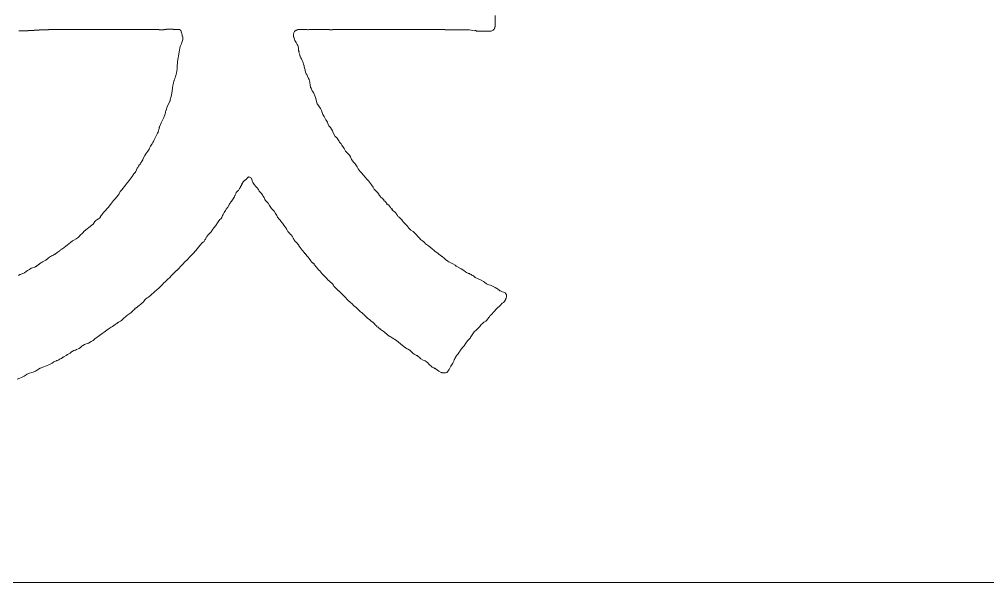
# Model space of a CAD drawing. Extents: x -2876908 to 633791, y -1383861 to 872234.
# Drawn here: x -171255 to -168953, y -210616 to -209277 of the extents above; entities that cross this region are included whole.
import ezdxf
from ezdxf.enums import TextEntityAlignment as Align

# ---------------------------------------------------------------- set-up
doc = ezdxf.new("R2010")
doc.units = 0
doc.header["$LTSCALE"] = 5
doc.header["$MEASUREMENT"] = 0
doc.layers.get('0').update_dxf_attribs({"linetype": 'CONTINUOUS', "lineweight": 25})
doc.layers.add('HFZT', color=5, linetype='CONTINUOUS', lineweight=15)
doc.styles.add('TSSD_NORM', font='tssdeng.shx', dxfattribs={"width": 0.7, "bigfont": 'hztxt.shx'})

# ---------------------------------------------------------------- blocks, each defined once
blk = doc.blocks.new('z')
for points in [[(300135.9, 23475.5), (300139.2, 23476.7), (300140.8, 23477.4), (300143.9, 23479), (300146.3, 23480.6), (300147.6, 23481.2), (300150.3, 23482.4), (300153, 23483.2), (300154.4, 23483.7), (300157, 23484.8), (300160.7, 23487.2), (300162.6, 23488.2), (300166.6, 23489.9), (300170.7, 23491.2), (300172.7, 23492.1), (300176.5, 23494.1), (300178.2, 23495.5), (300179.2, 23496.1), (300181.2, 23496.8), (300181.7, 23497), (300182, 23497.1), (300182.6, 23497.3), (300183.9, 23497.9), (300184.5, 23498.2), (300185.8, 23498.9), (300187, 23499.6), (300187.6, 23500), (300188.7, 23501), (300189.1, 23500.9), (300189.5, 23501.1), (300189.7, 23501.4), (300192.6, 23503.1), (300194.1, 23503.9), (300197, 23505.6), (300198.6, 23507.1), (300199.5, 23507.7), (300201.5, 23508.6), (300202.7, 23509), (300203.3, 23509.2), (300204.4, 23509.8), (300206.4, 23510.5), (300207.5, 23511), (300209.2, 23512.3), (300210.8, 23513.8), (300211.7, 23514.4), (300213.7, 23515.5), (300216.9, 23516.7), (300218.5, 23517.3), (300221.5, 23518.9), (300223.6, 23520.4), (300224.6, 23521.2), (300226.5, 23523), (300227.8, 23523.5), (300228.5, 23523.9), (300229.7, 23524.8), (300234.3, 23528.2), (300236.6, 23529.9), (300241.2, 23533.3), (300244.4, 23535.5), (300246, 23536.6), (300249.2, 23538.7), (300250.5, 23539.4), (300251.1, 23539.9), (300252.1, 23541), (300252.5, 23540.9), (300252.8, 23541.1), (300253, 23541.4), (300255.4, 23542.7), (300256.5, 23543.5), (300258.5, 23545.3), (300261.9, 23548.3), (300263.7, 23549.7), (300267.4, 23552.3), (300269.2, 23554.1), (300270, 23554.9), (300271.8, 23556.6), (300271.9, 23557), (300272, 23557.2), (300272.2, 23557.6), (300272.8, 23557.5), (300273.2, 23557.6), (300273.5, 23558.1), (300277, 23560.7), (300278.7, 23562.1), (300281.8, 23565.1), (300283.3, 23567.1), (300284.2, 23568), (300286.2, 23569.5), (300287.8, 23570.4), (300288.6, 23571), (300290.2, 23572.2), (300292.1, 23574.1), (300293, 23575.1), (300295, 23577), (300296.9, 23578.5), (300297.8, 23579.3), (300299.8, 23580.8), (300301.2, 23582.3), (300302, 23583), (300303.4, 23584.5), (300303.6, 23584.8), (300303.6, 23584.9), (300303.8, 23585.1), (300305, 23586.4), (300305.6, 23587), (300306.8, 23588.2), (300307.7, 23588.8), (300308.1, 23589.1), (300309, 23589.8), (300310.6, 23591.4), (300311.4, 23592.2), (300313, 23593.8), (300313.2, 23594), (300313.2, 23594.2), (300313.4, 23594.4), (300316, 23597), (300317.3, 23598.4), (300319.9, 23601), (300320.2, 23601.1), (300320.3, 23601.2), (300320.6, 23601.3), (300321.8, 23602.5), (300322.4, 23603.1), (300323.6, 23604.3), (300323.7, 23604.6), (300323.8, 23604.7), (300323.9, 23605), (300325.7, 23606.8), (300326.6, 23607.7), (300328.4, 23609.5), (300328.5, 23609.7), (300328.6, 23609.8), (300328.7, 23610.1), (300333, 23614.3), (300335.1, 23616.4), (300339.3, 23620.7), (300342.4, 23624.3), (300344, 23626.1), (300347.1, 23629.8), (300348, 23631.3), (300348.6, 23632), (300349.9, 23633.1), (300351.3, 23634.1), (300351.9, 23634.8), (300352.9, 23636.2), (300352.9, 23636.6), (300353, 23636.8), (300353.4, 23637), (300354, 23638.3), (300354.3, 23638.9), (300355, 23640.2), (300355.6, 23640.9), (300355.8, 23641.3), (300356.3, 23642.1), (300357.8, 23643.6), (300358.6, 23644.4), (300360.1, 23645.9), (300362, 23649), (300363.2, 23650.5), (300365.7, 23653.2), (300367.3, 23656), (300368.3, 23657.4), (300370.3, 23660), (300371.2, 23660.9), (300371.6, 23661.3), (300372.3, 23662.3), (300373.4, 23664.6), (300374, 23665.7), (300375.1, 23668), (300376.5, 23670.6), (300377.4, 23671.9), (300379.3, 23674.1), (300379.4, 23674.6), (300379.6, 23674.8), (300379.9, 23675.1), (300380.6, 23676.4), (300380.9, 23677), (300381.5, 23678.3), (300381.9, 23678.9), (300382.1, 23679.1), (300382.7, 23679.6), (300382.6, 23680), (300382.8, 23680.3), (300383.1, 23680.5), (300384.7, 23682.8), (300385.5, 23684), (300387, 23686.3), (300387.6, 23687.6), (300387.9, 23688.2), (300388.6, 23689.5), (300389.1, 23691.2), (300389.6, 23692), (300390.8, 23693.3), (300391, 23693.6), (300391.3, 23693.7), (300391.6, 23693.6), (300392.4, 23695.2), (300393, 23695.9), (300394.2, 23697.2), (300394.1, 23697.8), (300394.2, 23698.3), (300394.7, 23698.8), (300395, 23699.4), (300395.1, 23699.7), (300395.1, 23700.4), (300395.4, 23700.4), (300395.5, 23700.4), (300395.8, 23700.4), (300395.6, 23700.9), (300395.7, 23701.4), (300396.1, 23701.8), (300397.1, 23703.4), (300397.7, 23704.2), (300399.1, 23705.5), (300399.3, 23705.4), (300399.5, 23705.5), (300399.6, 23705.6), (300400.8, 23706.8), (300401.4, 23707.4), (300402.5, 23708.5), (300402.7, 23708.7), (300402.9, 23708.7), (300403.1, 23708.7), (300403, 23708.9), (300403.1, 23709.2), (300403.3, 23709.3), (300404.4, 23709.1), (300404.9, 23708.9), (300405.9, 23708.4), (300406.2, 23707.8), (300406.4, 23707.5), (300407, 23707.1), (300407.7, 23704.3), (300408.3, 23702.9), (300409.7, 23700.4), (300411.8, 23698.2), (300412.8, 23697.1), (300414.7, 23694.8), (300415.7, 23692.8), (300416.4, 23691.9), (300418, 23690.4), (300419.3, 23688.5), (300420, 23687.5), (300421.4, 23685.6), (300421.8, 23684), (300422.1, 23683.2), (300423.1, 23681.8), (300424.3, 23680.6), (300424.9, 23680.1), (300426, 23678.9), (300427.4, 23676.3), (300428.2, 23675), (300430, 23672.7), (300432, 23670.6), (300432.9, 23669.5), (300434.5, 23667.1), (300434.7, 23666.5), (300434.9, 23666.2), (300435.3, 23665.8), (300435.9, 23664.5), (300436.3, 23663.9), (300436.9, 23662.6), (300438.6, 23660.6), (300439.5, 23659.6), (300441.2, 23657.6), (300441.5, 23656.8), (300441.7, 23656.4), (300442.4, 23655.9), (300444.2, 23653.6), (300445, 23652.5), (300446.7, 23650.1), (300446.7, 23649.8), (300447, 23649.5), (300447.3, 23649.5), (300447.2, 23649), (300447.3, 23648.6), (300447.6, 23648.3), (300448.4, 23647), (300448.8, 23646.3), (300449.7, 23645), (300451, 23643.7), (300451.6, 23643.1), (300452.9, 23641.8), (300453.3, 23641.4), (300453.4, 23641.1), (300453.6, 23640.5), (300453.4, 23640.4), (300453.4, 23640.3), (300453.4, 23640.2), (300453.7, 23640.3), (300454, 23640.2), (300454.2, 23639.9), (300454.8, 23638.6), (300455.2, 23637.9), (300455.8, 23636.7), (300456.2, 23636.4), (300456.3, 23636.2), (300456.4, 23635.7), (300457.7, 23634.4), (300458.4, 23633.8), (300459.6, 23632.5), (300460.1, 23631.5), (300460.5, 23631), (300461.4, 23630.3), (300461.3, 23629.8), (300461.5, 23629.5), (300461.9, 23629.3), (300464.1, 23626.1), (300465.4, 23624.5), (300468.1, 23621.6), (300468, 23621.2), (300468.2, 23620.9), (300468.6, 23620.7), (300470.6, 23618.1), (300471.7, 23616.9), (300473.9, 23614.6), (300473.8, 23614.2), (300474, 23613.8), (300474.4, 23613.6), (300475.2, 23612.2), (300475.7, 23611.6), (300476.9, 23610.4), (300477.1, 23610.4), (300477.2, 23610.4), (300477.4, 23610.4), (300477.4, 23610), (300477.4, 23609.8), (300477.7, 23609.5), (300478.5, 23609.4), (300479, 23608.9), (300479.2, 23608.2), (300479.2, 23607.6), (300479.5, 23607.3), (300480, 23607.1), (300480, 23607.2), (300480.1, 23607.2), (300480.3, 23607.2), (300480.6, 23606.2), (300480.9, 23605.7), (300481.7, 23605), (300484.3, 23602), (300485.6, 23600.6), (300488.1, 23597.6), (300490.4, 23595.3), (300491.6, 23594.2), (300493.9, 23591.9), (300494, 23591.6), (300494.1, 23591.5), (300494.2, 23591.2), (300495.7, 23589.7), (300496.4, 23589), (300497.9, 23587.5), (300499.5, 23586.4), (300500.2, 23585.6), (300501.4, 23584), (300501.8, 23583.3), (300502, 23582.9), (300502.5, 23582.3), (300504.1, 23580.7), (300504.9, 23579.9), (300506.5, 23578.3), (300507.3, 23577.7), (300507.7, 23577.5), (300508.4, 23577), (300511.1, 23574.3), (300512.4, 23573), (300515, 23570.4), (300515.1, 23570.2), (300515.2, 23570), (300515.3, 23569.8), (300517.4, 23567.7), (300518.5, 23566.6), (300520.6, 23564.5), (300523.4, 23562.1), (300524.8, 23560.8), (300527.7, 23558.4), (300529.7, 23556.4), (300530.7, 23555.3), (300532.8, 23553.3), (300534, 23552.6), (300534.5, 23552.2), (300535.5, 23551.2), (300535.8, 23551.2), (300536, 23551.2), (300536.3, 23551.2), (300536.7, 23550.2), (300537, 23549.8), (300537.7, 23549), (300538.9, 23547.8), (300539.6, 23547.1), (300540.8, 23545.9), (300543.3, 23544), (300544.6, 23543.1), (300547.2, 23541.1), (300548.9, 23539.4), (300549.8, 23538.5), (300551.5, 23536.8), (300551.7, 23536.6), (300551.7, 23536.4), (300551.7, 23536.2), (300553, 23535.6), (300553.6, 23535.1), (300554.5, 23533.9), (300555, 23534), (300555.3, 23533.8), (300555.5, 23533.4), (300558.9, 23531.2), (300560.6, 23529.9), (300563.7, 23527.2), (300565.7, 23525.4), (300566.9, 23524.7), (300569.3, 23523.4), (300574.2, 23520.1), (300576.5, 23518.3), (300581.1, 23514.6), (300582.8, 23513.3), (300583.6, 23512.6), (300585.3, 23511.4), (300586.8, 23510.6), (300587.6, 23510.2), (300589.1, 23509.4), (300589.4, 23509.1), (300589.6, 23508.9), (300590.1, 23508.8), (300591.3, 23507.5), (300592, 23506.9), (300593.3, 23505.6), (300594.7, 23504.6), (300595.5, 23504.2), (300597.1, 23503.4), (300597.1, 23503.2), (300597.1, 23503.1), (300597.1, 23502.9), (300597.8, 23503), (300598.2, 23502.8), (300598.7, 23502.4), (300601.1, 23500.2), (300602.4, 23499.2), (300605.1, 23497.4), (300607.4, 23496.6), (300608.5, 23496), (300610.4, 23494.6), (300611.8, 23492.8), (300612.6, 23492), (300614.2, 23490.4), (300615.7, 23489.6), (300616.4, 23489.2), (300617.9, 23488.5), (300617.8, 23488.2), (300617.9, 23488), (300618.1, 23487.8), (300618.2, 23488.1), (300618.6, 23488.2), (300618.9, 23488), (300621.6, 23485.9), (300623.1, 23485), (300626.1, 23483.4), (300626.8, 23483.1), (300627.2, 23483), (300628, 23482.7), (300629.2, 23482.7), (300629.8, 23482.7), (300631, 23482.7), (300632, 23483.1), (300632.5, 23483.4), (300633.3, 23484.2), (300633.9, 23485.3), (300634.3, 23485.8), (300635, 23486.9), (300635.8, 23488.4), (300636.2, 23489.2), (300637, 23490.7), (300638.7, 23492.9), (300639.4, 23494), (300640.6, 23496.5), (300640.9, 23497.8), (300641.2, 23498.4), (300641.9, 23499.5), (300642.9, 23501.2), (300643.4, 23502), (300644.6, 23503.5), (300645.1, 23504.5), (300645.5, 23505), (300646.4, 23505.8), (300646.3, 23506.2), (300646.5, 23506.5), (300646.9, 23506.7), (300647.7, 23508.2), (300648.1, 23508.9), (300649.1, 23510.2), (300651.4, 23512.8), (300652.5, 23514.2), (300654.4, 23517), (300656.3, 23519.7), (300657.4, 23521), (300659.8, 23523.4), (300659.8, 23523.8), (300659.9, 23524.1), (300660.3, 23524.3), (300661.7, 23526.7), (300662.5, 23527.9), (300664.2, 23530.1), (300666.7, 23532.6), (300668, 23533.9), (300670.6, 23536.5), (300672.2, 23538.6), (300673.2, 23539.6), (300675.4, 23541.3), (300677.4, 23542.6), (300678.4, 23543.4), (300680, 23545.3), (300681, 23546.8), (300681.6, 23547.5), (300682.7, 23549), (300684.1, 23550.4), (300684.8, 23551.1), (300686.2, 23552.5), (300687.8, 23554.7), (300688.7, 23555.8), (300690.7, 23557.6), (300690.9, 23557.6), (300691.1, 23557.6), (300691.2, 23557.8), (300693.4, 23559.9), (300694.5, 23561), (300696.6, 23563.2), (300698, 23564.2), (300698.6, 23564.8), (300699.5, 23566.1), (300700.1, 23567.4), (300700.4, 23568), (300701.1, 23569.1), (300701.5, 23570.6), (300701.5, 23571.5), (300701.3, 23573), (300701.2, 23573.5), (300701, 23573.8), (300700.6, 23574.3), (300700.4, 23574.6), (300700.3, 23574.8), (300700.2, 23575.2), (300697.8, 23576.1), (300696.7, 23576.6), (300694.4, 23577.8), (300693.7, 23577.8), (300693.4, 23577.9), (300692.8, 23578.3), (300691.2, 23579.8), (300690.3, 23580.4), (300688.3, 23581.5), (300686.2, 23582.6), (300685.1, 23583.1), (300682.9, 23584.2), (300680.9, 23584.5), (300680, 23584.8), (300678.2, 23585.8), (300676.1, 23587.7), (300674.9, 23588.5), (300672.3, 23589.9), (300669.4, 23591.2), (300668, 23591.8), (300665.1, 23593.1), (300664.2, 23594.1), (300663.8, 23594.5), (300662.7, 23595.2), (300661.3, 23595.9), (300660.6, 23596.3), (300659.2, 23597), (300659, 23597.2), (300658.9, 23597.3), (300658.7, 23597.6), (300658.6, 23597.4), (300658.5, 23597.3), (300658.2, 23597.3), (300658.3, 23597.5), (300658.3, 23597.8), (300658.1, 23597.9), (300658, 23597.7), (300657.8, 23597.7), (300657.6, 23597.8), (300655.3, 23598.8), (300654.2, 23599.5), (300652.3, 23601.1), (300649.1, 23603), (300647.4, 23603.9), (300644.2, 23605.8), (300643.3, 23606.2), (300642.9, 23606.5), (300642.2, 23607.1), (300639.4, 23608.7), (300638, 23609.5), (300635.2, 23611.1), (300634.5, 23611.1), (300634, 23611.3), (300633.6, 23611.9), (300630.9, 23613.9), (300629.7, 23614.9), (300627.2, 23617.1), (300626.8, 23617.1), (300626.4, 23617.2), (300626.2, 23617.6), (300623.4, 23619.9), (300621.9, 23621), (300618.9, 23623.1), (300617.7, 23624.2), (300617.1, 23624.8), (300616, 23625.9), (300612.9, 23628.5), (300611.3, 23629.7), (300608, 23632), (300606.6, 23633.4), (300605.9, 23634.1), (300604.5, 23635.5), (300602.2, 23637), (300601.1, 23638), (300599.3, 23640), (300597.1, 23642.7), (300595.9, 23643.9), (300593.4, 23646.3), (300591, 23647.8), (300589.8, 23648.8), (300587.8, 23650.9), (300587.3, 23651.8), (300587, 23652.2), (300586.4, 23653), (300584.6, 23654.8), (300583.7, 23655.7), (300581.9, 23657.5), (300580.3, 23659.7), (300579.4, 23660.7), (300577.4, 23662.6), (300576.6, 23663), (300576.2, 23663.3), (300575.7, 23664), (300575.4, 23664.8), (300575.1, 23665.2), (300574.5, 23665.8), (300573.6, 23667.3), (300573, 23668.1), (300571.7, 23669.3), (300570.4, 23670.1), (300569.7, 23670.7), (300568.8, 23671.9), (300569.1, 23671.7), (300569.5, 23671.9), (300569.6, 23672.2), (300569.2, 23672.1), (300568.9, 23672.1), (300568.6, 23672.4), (300568.8, 23672.5), (300568.9, 23672.6), (300568.9, 23672.8), (300568.2, 23673), (300567.7, 23673.3), (300567.3, 23674), (300566.1, 23675.6), (300565.3, 23676.4), (300563.7, 23677.6), (300563.3, 23677.6), (300563, 23677.8), (300562.9, 23678.1), (300563.1, 23678.2), (300563.1, 23678.4), (300563, 23678.6), (300561.8, 23680.1), (300561.1, 23680.8), (300559.7, 23682.1), (300559.7, 23682.4), (300559.7, 23682.6), (300559.5, 23682.8), (300557.6, 23684.7), (300556.6, 23685.6), (300554.7, 23687.6), (300553.5, 23689.8), (300552.7, 23690.9), (300551, 23692.8), (300549.2, 23694.3), (300548.4, 23695.2), (300547.2, 23697.2), (300546.6, 23698.4), (300546.3, 23699), (300545.4, 23700), (300541.9, 23704.6), (300540.1, 23706.8), (300536.3, 23711.1), (300533.7, 23714.1), (300532.5, 23715.6), (300529.9, 23718.6), (300528.8, 23721), (300528.2, 23722.1), (300526.7, 23724.2), (300524.8, 23726.2), (300523.9, 23727.3), (300522.2, 23729.5), (300521.6, 23731.6), (300521.1, 23732.6), (300519.8, 23734.3), (300519.7, 23734.5), (300519.6, 23734.7), (300519.5, 23734.9), (300517.8, 23736.6), (300517, 23737.4), (300515.3, 23739.1), (300513.9, 23742), (300513.1, 23743.3), (300511.3, 23746), (300510.3, 23747.4), (300509.7, 23748.1), (300508.4, 23749.3), (300508.1, 23750.5), (300507.8, 23751), (300507, 23751.9), (300505.9, 23753.8), (300505.1, 23754.6), (300503.5, 23756.1), (300501.3, 23760.2), (300500.2, 23762.3), (300497.9, 23766.5), (300497.3, 23767.2), (300497, 23767.6), (300496.3, 23768.2), (300495.1, 23771), (300494.4, 23772.3), (300492.9, 23774.9), (300492.8, 23775.1), (300492.7, 23775.1), (300492.6, 23775.3), (300491.8, 23776.8), (300491.5, 23777.6), (300490.7, 23779.1), (300489.3, 23781.2), (300488.7, 23782.4), (300488.1, 23784.9), (300487.5, 23786.1), (300487.2, 23786.8), (300486.5, 23788.1), (300485.8, 23789.3), (300485.4, 23789.9), (300484.4, 23790.9), (300484.5, 23791.4), (300484.3, 23791.7), (300484, 23791.9), (300482.8, 23793.6), (300482.3, 23794.7), (300481.7, 23796.7), (300480.7, 23800.8), (300480, 23802.8), (300478.2, 23806.6), (300476.8, 23808.5), (300476.3, 23809.5), (300475.6, 23811.7), (300475.1, 23813), (300474.9, 23813.6), (300474.7, 23814.9), (300474.4, 23816.5), (300474.3, 23817.3), (300474, 23818.8), (300473.3, 23821.7), (300472.8, 23823.1), (300471.5, 23825.8), (300470.5, 23827.6), (300470, 23828.5), (300469.1, 23830.3), (300468.9, 23832.2), (300468.6, 23833.1), (300467.8, 23834.8), (300467.7, 23836.7), (300467.5, 23837.7), (300467, 23839.6), (300466.3, 23841.2), (300466, 23842.1), (300465.4, 23843.8), (300464.4, 23845.8), (300463.9, 23846.8), (300462.8, 23848.9), (300462.7, 23849.2), (300462.6, 23849.4), (300462.5, 23849.8), (300462.1, 23851.4), (300461.9, 23852.1), (300461.6, 23853.7), (300461.7, 23854.3), (300461.5, 23854.8), (300461.1, 23855.3), (300461.1, 23856.6), (300461.1, 23857.2), (300461.1, 23858.5), (300460.2, 23861), (300459.7, 23862.2), (300458.4, 23864.6), (300456.9, 23866.8), (300456.3, 23868.2), (300455.6, 23870.8), (300455.3, 23871.2), (300455.2, 23871.4), (300455.2, 23871.9), (300455.2, 23873.5), (300455.4, 23874.3), (300455.8, 23875.8), (300456.4, 23877.1), (300457, 23877.8), (300458.2, 23878.6), (300459, 23878.9), (300459.4, 23879.1), (300460.1, 23879.6), (300464.3, 23879.6), (300466.5, 23879.6), (300470.7, 23879.6), (300471.4, 23879), (300472.1, 23879), (300472.9, 23879.4), (300482.5, 23879.6), (300487.3, 23879.6), (300496.9, 23879.6), (300496.9, 23879.5), (300496.9, 23879.4), (300496.9, 23879.3), (300498.3, 23879.3), (300499, 23879.3), (300500.4, 23879.3), (300500.4, 23879.4), (300500.4, 23879.5), (300500.4, 23879.6), (300552.3, 23879.6), (300578.2, 23879.6), (300630.1, 23879.6), (300630.1, 23879.5), (300630.1, 23879.4), (300630.1, 23879.3), (300635.5, 23879.3), (300638.1, 23879.3), (300643.5, 23879.3), (300643.5, 23879.2), (300643.5, 23879.1), (300643.5, 23879), (300649.5, 23879), (300652.5, 23879), (300658.6, 23879), (300660.7, 23878.6), (300661.8, 23878.4), (300664, 23878), (300665.1, 23878.2), (300665.8, 23878.2), (300666.9, 23877.7), (300673.7, 23877.7), (300677.1, 23877.7), (300683.8, 23877.7), (300685.4, 23878.3), (300686.1, 23878.7), (300687.2, 23879.9), (300687.5, 23880.6), (300687.7, 23880.9), (300688, 23881.5), (300687.8, 23882), (300687.9, 23882.5), (300688.3, 23882.8), (300688.3, 23888.1), (300688.3, 23890.7), (300688.3, 23895.9)], [(300137.9, 23878), (300141.5, 23878), (300148.7, 23878), (300148.7, 23878.1), (300148.7, 23878.2), (300148.7, 23878.3), (300151.5, 23878.3), (300152.9, 23878.3), (300155.7, 23878.3), (300155.7, 23878.4), (300155.7, 23878.5), (300155.7, 23878.6), (300158, 23878.6), (300159.2, 23878.6), (300161.5, 23878.6), (300161.5, 23878.8), (300161.5, 23878.8), (300161.5, 23879), (300163.4, 23879), (300164.4, 23879), (300166.3, 23879), (300166.3, 23879.1), (300166.3, 23879.2), (300166.3, 23879.3), (300168.6, 23879.3), (300169.7, 23879.3), (300172.1, 23879.3), (300172.1, 23879.4), (300172.1, 23879.5), (300172.1, 23879.6), (300223.3, 23879.6), (300248.9, 23879.6), (300300.1, 23879.6), (300300.1, 23879.5), (300300.1, 23879.4), (300300.1, 23879.3), (300302.3, 23879.3), (300303.3, 23879.3), (300305.5, 23879.3), (300305.5, 23879.4), (300305.5, 23879.5), (300305.5, 23879.6), (300306.8, 23879.6), (300307.4, 23879.6), (300308.7, 23879.6), (300308.7, 23879.7), (300308.7, 23879.8), (300308.7, 23879.9), (300311.8, 23879.9), (300313.3, 23879.9), (300316.4, 23879.9), (300316.4, 23879.8), (300316.4, 23879.7), (300316.4, 23879.6), (300319.2, 23879.6), (300320.6, 23879.6), (300323.4, 23879.6), (300324.5, 23878.8), (300324.9, 23878.2), (300325.5, 23877), (300325.7, 23876.3), (300325.9, 23876), (300326.3, 23875.4), (300326.3, 23874.5), (300326.4, 23874), (300326.8, 23873.2), (300326.8, 23872.3), (300326.9, 23871.8), (300327.3, 23871), (300327.3, 23869.7), (300327.3, 23869), (300327.3, 23867.8), (300326.4, 23864.5), (300325.8, 23862.8), (300324.2, 23859.8), (300323.2, 23853.9), (300322.7, 23850.9), (300321.7, 23845), (300321.4, 23842.2), (300321.3, 23840.8), (300321, 23838), (300321, 23837.3), (300320.9, 23836.9), (300320.9, 23836.2), (300320.9, 23835.7), (300320.9, 23835.5), (300320.9, 23835), (300320.8, 23834.5), (300320.8, 23834.3), (300320.7, 23833.8), (300320.5, 23832), (300320.3, 23831.1), (300320.1, 23829.3), (300319.6, 23827.6), (300319.3, 23826.7), (300318.8, 23824.9), (300318.3, 23823.3), (300318, 23822.6), (300317.5, 23821), (300317.2, 23820.4), (300317, 23820.1), (300316.9, 23819.4), (300316.6, 23818.1), (300316.5, 23817.5), (300316.2, 23816.2), (300316, 23814.8), (300315.9, 23814.1), (300315.6, 23812.7), (300315.3, 23810.9), (300315.2, 23810), (300315, 23808.2), (300314.4, 23804.1), (300314, 23802.1), (300312.9, 23798.1), (300312.7, 23797.1), (300312.5, 23796.6), (300312.1, 23795.7), (300310.2, 23792.1), (300309.4, 23790.2), (300308.1, 23786.3), (300308, 23786.1), (300308, 23786), (300307.9, 23785.8), (300307.5, 23784.3), (300307.3, 23783.5), (300307, 23782), (300305.3, 23777.8), (300304.3, 23775.7), (300302.2, 23771.7), (300301.5, 23769.8), (300301.2, 23768.9), (300300.6, 23766.9), (300300.5, 23766.7), (300300.5, 23766.6), (300300.4, 23766.5), (300300.4, 23766.6), (300300.4, 23766.7), (300300.4, 23766.9), (300300.3, 23766.7), (300300.3, 23766.6), (300300.2, 23766.3), (300299.9, 23764.8), (300299.7, 23764), (300299.3, 23762.5), (300299, 23761.3), (300298.7, 23760.8), (300298, 23759.9), (300296.5, 23756.8), (300295.7, 23755.3), (300294.2, 23752.2), (300293.8, 23750.8), (300293.5, 23750.1), (300292.7, 23748.9), (300292, 23747.6), (300291.6, 23746.9), (300290.6, 23745.8), (300290.5, 23745.4), (300290.3, 23745.2), (300290, 23744.9), (300288.8, 23742.5), (300288.3, 23741.4), (300287.1, 23739.1), (300284.7, 23735.8), (300283.5, 23734), (300281.5, 23730.4), (300281.3, 23729.3), (300281.1, 23728.8), (300280.4, 23727.9), (300279.8, 23726.6), (300279.4, 23726), (300278.5, 23725), (300278, 23724), (300277.6, 23723.5), (300276.7, 23722.8), (300276.8, 23722.3), (300276.6, 23722), (300276.2, 23721.8), (300275.2, 23720.2), (300274.7, 23719.4), (300274, 23717.6), (300273, 23715.6), (300272.3, 23714.5), (300270.8, 23712.8), (300268.7, 23709.6), (300267.6, 23708), (300265.2, 23705), (300263.3, 23702.6), (300262.4, 23701.4), (300260.4, 23699.1), (300260.5, 23698.7), (300260.3, 23698.3), (300259.9, 23698.1), (300258.1, 23695.7), (300257.1, 23694.5), (300255, 23692.4), (300254.2, 23690.6), (300253.7, 23689.7), (300252.5, 23688.2), (300249, 23683.9), (300247.2, 23681.8), (300243.7, 23677.5), (300242.3, 23675.3), (300241.5, 23674.2), (300239.7, 23672.2), (300238.1, 23670.5), (300237.3, 23669.7), (300235.6, 23668), (300234.5, 23666.4), (300233.9, 23665.6), (300232.5, 23664.2), (300232.6, 23663.8), (300232.4, 23663.4), (300232.1, 23663.2), (300231.3, 23662.1), (300230.9, 23661.6), (300229.8, 23660.7), (300229, 23660.4), (300228.6, 23660.2), (300228.1, 23659.6), (300226.9, 23659), (300226.4, 23658.6), (300225.5, 23657.6), (300224.4, 23655.7), (300223.7, 23654.8), (300222.1, 23653.3), (300218.6, 23650.6), (300216.9, 23649.2), (300213.3, 23646.4), (300211.7, 23644.8), (300210.9, 23644), (300209.3, 23642.4), (300207.4, 23640.4), (300206.4, 23639.4), (300204.2, 23637.6), (300201.3, 23636.3), (300200, 23635.4), (300197.5, 23633.5), (300193.8, 23630.5), (300192, 23629.1), (300188.4, 23626.1), (300188, 23626.2), (300187.6, 23626), (300187.4, 23625.6), (300186.6, 23625.2), (300186.2, 23624.9), (300185.5, 23624.3), (300183.2, 23622.6), (300182, 23621.8), (300179.7, 23620), (300179.3, 23620.1), (300179, 23619.9), (300178.8, 23619.5), (300178.3, 23619.4), (300178.1, 23619.2), (300177.8, 23618.9), (300176.5, 23618.3), (300175.9, 23617.9), (300174.6, 23617.3), (300172.3, 23615.8), (300171.2, 23614.9), (300169.2, 23613.1), (300167.6, 23612.4), (300166.9, 23612), (300165.3, 23611.2), (300164.7, 23610.9), (300164.5, 23610.6), (300164, 23610.1), (300163.6, 23610.2), (300163.3, 23610), (300163.1, 23609.6), (300162.1, 23609.1), (300161.6, 23608.7), (300160.8, 23607.9), (300160.4, 23607.9), (300160.1, 23607.8), (300159.9, 23607.4), (300159, 23606.9), (300158.6, 23606.6), (300158, 23605.9), (300157.5, 23605.9), (300157.2, 23605.9), (300156.7, 23605.9), (300156.8, 23605.5), (300156.6, 23605.1), (300156.2, 23605), (300153.6, 23604.3), (300152.3, 23603.7), (300150, 23602.3), (300148.5, 23601.5), (300147.8, 23601), (300146.4, 23600), (300144.6, 23598.6), (300143.5, 23598), (300141.3, 23597.1), (300139.7, 23596.6), (300139, 23596.3), (300137.5, 23595.5)]]:
    blk.add_lwpolyline(points)
blk = doc.blocks.new('施工设计图框')
at = {"layer": 'HFZT'}
blk.add_line((-147.5043, 21), (14.4957, 21), dxfattribs=at)
at = {"layer": 'HFZT', "color": 5, "xscale": 0.004115013172850013, "yscale": 0.004115013172850013, "zscale": 0.004115013172850013}
blk.add_blockref('z', (-1339.9837, -74.635), dxfattribs=at)
at = {"layer": 'HFZT', "color": 2, "style": 'TSSD_NORM', "width": 0.7}
for tag, height, p in [('比例尺', 2.5, (7.2478, 17.5)), ('日期', 2.5, (7.2478, 3.5)), ('图号', 2.5, (-20.4898, 3.5)), ('图名', 4, (-76.2419, 0.75))]:
    blk.add_attdef(tag, text='', height=height, dxfattribs=at).set_placement(p, align=Align.MIDDLE)

msp = doc.modelspace()

# ---------------------------------------------------------------- block references
at = {"xscale": 500, "yscale": 500, "zscale": 500}
msp.add_blockref('施工设计图框', (-118800.389, -221115.649), dxfattribs=at)

doc.saveas('drawing.dxf')
